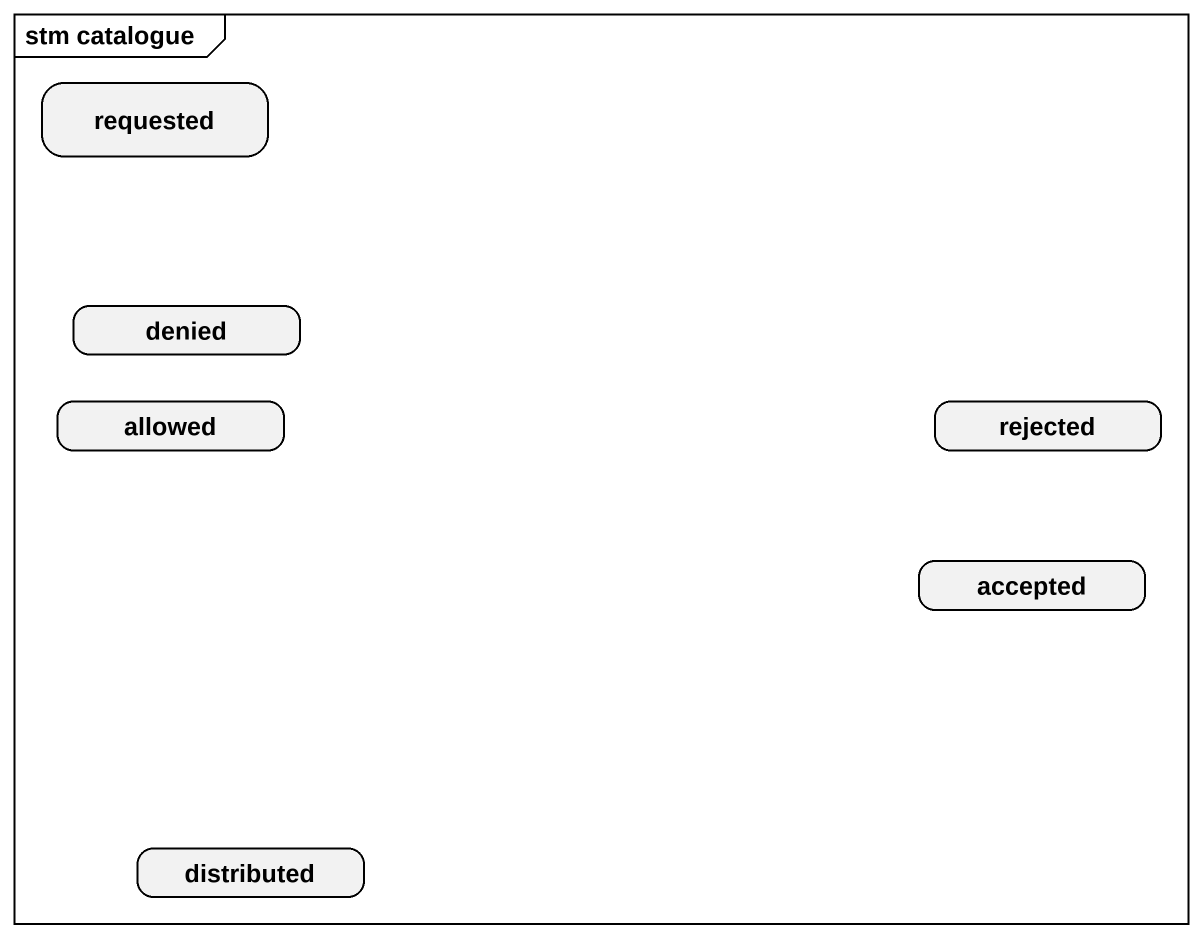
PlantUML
@startuml
mainframe stm catalogue
hide empty description
state requested
state denied
state allowed
state rejected
state accepted
state distributed
@enduml
